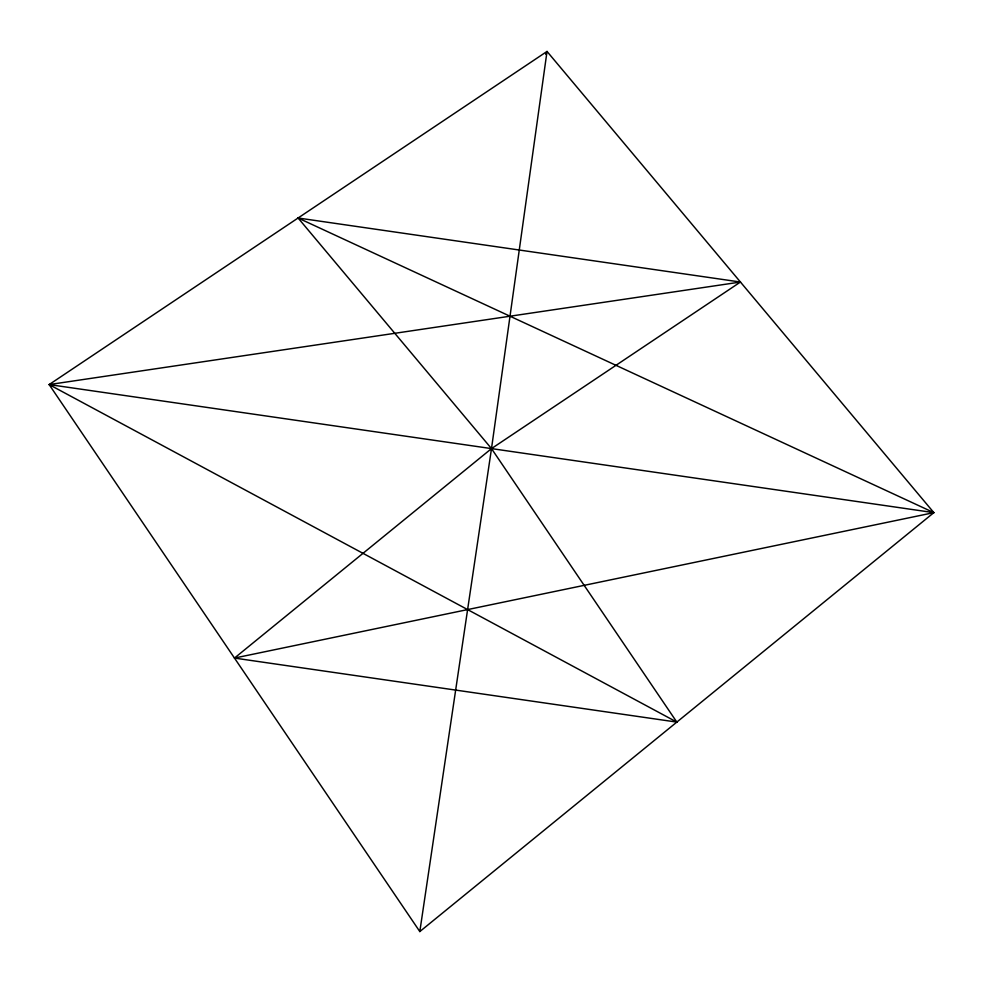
<?xml version="1.0" encoding="UTF-8"?>
<svg xmlns="http://www.w3.org/2000/svg" width="983" height="983" viewBox="0 0 983 983"><rect width="100%" height="100%" fill="white"/><g stroke="black" fill="none" stroke-linecap="round" stroke-linejoin="round"><path stroke-width="1.47" d="M419.815 931.565L491.5 448.604L547.027 51.435L49.15 384.574L419.815 931.565L933.85 512.635L547.027 51.435L545.626 54.151M234.482 658.069L491.5 448.604L740.445 282.035L298.095 218.005L491.5 448.604L676.832 722.1L234.482 658.069L933.85 512.635L298.095 218.005M676.832 722.1L49.15 384.574L740.445 282.035M49.15 384.574L933.85 512.635"/></g></svg>
